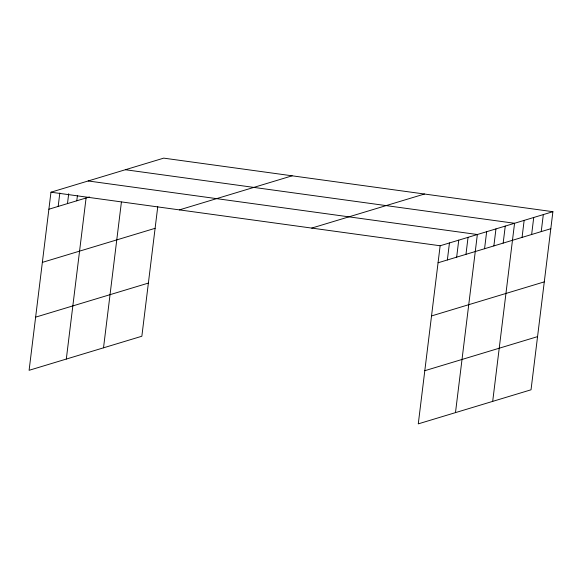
<?xml version="1.0" encoding="UTF-8"?>
<svg xmlns="http://www.w3.org/2000/svg" width="582" height="582" viewBox="0 0 582 582"><rect width="100%" height="100%" fill="white"/><g stroke="black" fill="none" stroke-linecap="round" stroke-linejoin="round"><path stroke-width="0.87" d="M552.9 211.695L440.145 245.764L418.276 423.863L531.031 389.794L552.9 211.695L163.724 158.137L50.969 192.206L29.1 370.305L141.855 336.236L157.758 206.69M58.178 206.414L59.83 192.984M67.483 203.605L68.691 193.755M76.788 200.797L77.442 195.421M66.312 359.065L86.085 197.982M103.516 347.825L121.412 202.056M447.362 259.965L449.45 242.949M456.659 257.157L458.747 240.14M465.964 254.349L468.052 237.332M455.488 412.616L477.356 234.517L88.18 180.966M484.566 248.725L486.654 231.709M493.871 245.917L495.959 228.901M503.168 243.101L505.263 226.085M492.692 401.376L514.561 223.277L125.385 169.726M522.061 237.398L524.149 220.382M531.642 234.502L533.73 217.486M541.224 231.607L543.319 214.591M48.881 209.229L89.468 196.963M179.394 209.884L292.149 175.815M42.355 262.38L155.103 228.311M311.719 228.086L424.474 194.017M35.626 317.154L148.381 283.085M438.057 262.78L550.812 228.711M431.531 315.939L544.286 281.87M424.802 370.705L537.557 336.636M50.969 192.206L440.145 245.764"/></g></svg>
